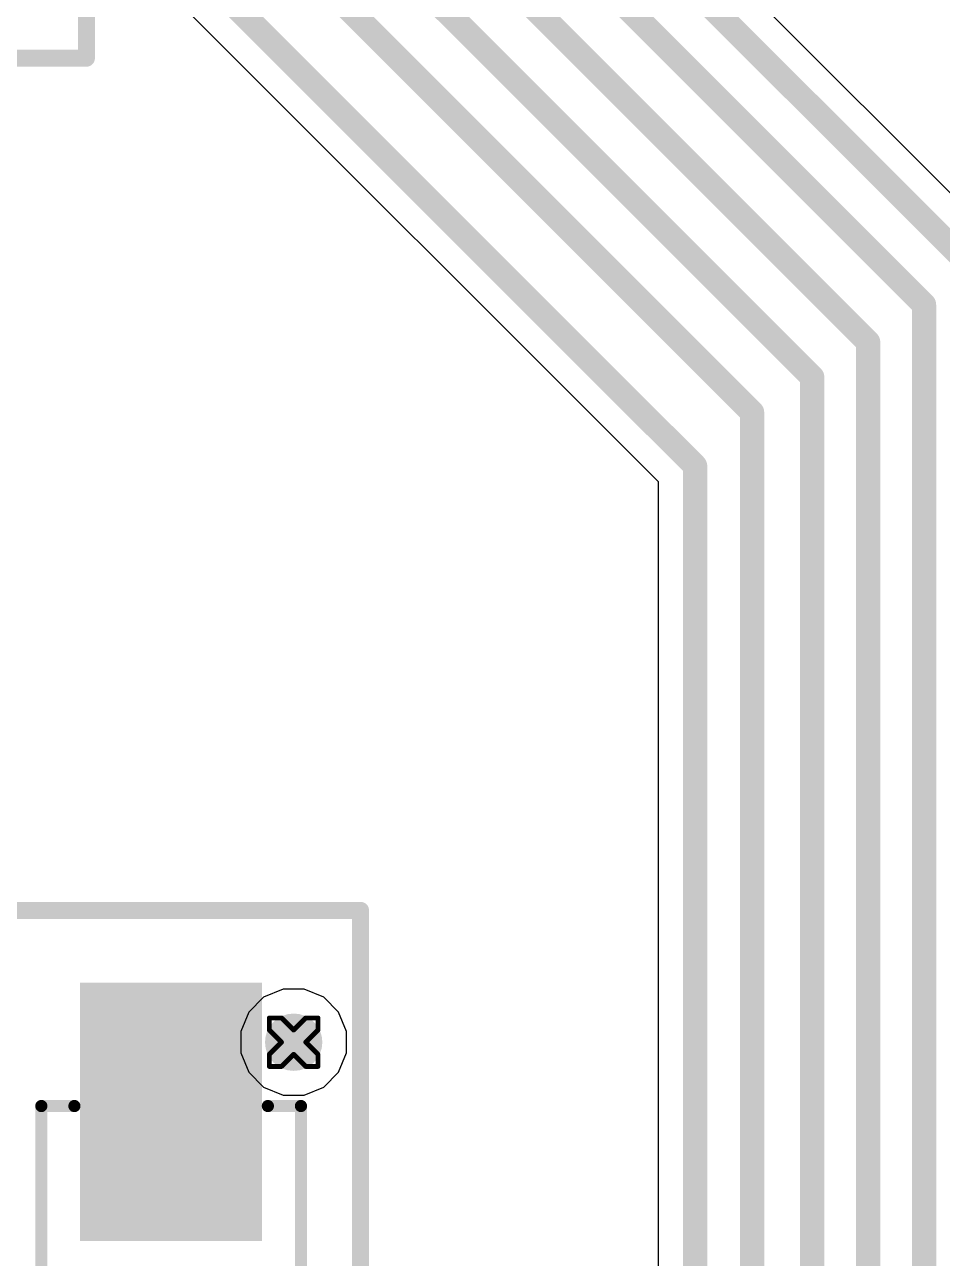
# Model space of a CAD drawing. Header units: inches. Extents: x -11 to 5379, y 0 to 5429.
# Drawn here: x 255.41 to 265.01, y 29.35 to 42.26 of the extents above; entities that cross this region are included whole.
import ezdxf

# ---------------------------------------------------------------- set-up
doc = ezdxf.new("R2010")
doc.units = ezdxf.units.IN
for name, color, linetype in [('Bottom Layer', 5, 'Continuous'), ('Drill Drawing', 1, 'Continuous'), ('GND', 16, 'Continuous'), ('PWR', 76, 'Continuous'), ('Top Layer', 1, 'Continuous'), ('Top Overlay', 2, 'Continuous'), ('Top Paste', 8, 'Continuous'), ('Top Solder', 216, 'Continuous'), ('Via Holes', 16, 'Continuous')]:
    doc.layers.add(name, color=color, linetype=linetype)

# ---------------------------------------------------------------- blocks, each defined once
blk = doc.blocks.new('SMA_548')
at = {"layer": 'Top Layer'}
for points in [[(-3.25, 0.85), (-0.75, 0.85), (-0.75, -0.85), (-3.25, -0.85)], [(0.75, 0.85), (3.25, 0.85), (3.25, -0.85), (0.75, -0.85)]]:
    blk.add_hatch(color=1, dxfattribs=at).paths.add_polyline_path(points)
at = {"layer": 'Top Overlay'}
for points in [[(-4.445, -1.422), (-3.278, -1.422), (-3.278, 1.422), (-4.445, 1.422)], [(-3.3, 0.924), (-2.596, 0.924), (-2.596, 1.422), (-3.3, 1.422)], [(-3.3, -1.422), (-2.596, -1.422), (-2.596, -0.924), (-3.3, -0.924)]]:
    blk.add_hatch(color=2, dxfattribs=at).paths.add_polyline_path(points)
at = {"layer": 'Top Paste'}
for points in [[(-3.25, 0.85), (-0.75, 0.85), (-0.75, -0.85), (-3.25, -0.85)], [(0.75, 0.85), (3.25, 0.85), (3.25, -0.85), (0.75, -0.85)]]:
    blk.add_hatch(color=8, dxfattribs=at).paths.add_polyline_path(points)
at = {"layer": 'Top Solder'}
for points in [[(-3.352, 0.952), (-0.648, 0.952), (-0.648, -0.952), (-3.352, -0.952)], [(0.648, 0.952), (3.352, 0.952), (3.352, -0.952), (0.648, -0.952)]]:
    blk.add_hatch(color=216, dxfattribs=at).paths.add_polyline_path(points)
at = {"layer": 'Top Overlay'}
for points in [[(-2.658, 1.358, 0.127, 0.127, 0), (2.061, 1.358, 0.127, 0.127, 0)], [(2.061, 1.358, 0.127, 0.127, 0), (2.061, 1.012, 0.127, 0.127, 0)], [(2.061, -1.012, 0.127, 0.127, 0), (2.061, -1.358, 0.127, 0.127, 0)], [(-2.658, -1.358, 0.127, 0.127, 0), (2.061, -1.358, 0.127, 0.127, 0)]]:
    blk.add_lwpolyline(points, format="xyseb", dxfattribs=at)
for points in [[(-2.69, 1.358, 0.0635, 0.0635, 1), (-2.626, 1.358, 0.0635, 0.0635, 1)], [(2.029, 1.358, 0.0635, 0.0635, 1), (2.093, 1.358, 0.0635, 0.0635, 1)], [(2.029, 1.358, 0.0635, 0.0635, 1), (2.093, 1.358, 0.0635, 0.0635, 1)], [(2.029, 1.012, 0.0635, 0.0635, 1), (2.093, 1.012, 0.0635, 0.0635, 1)], [(2.029, -1.012, 0.0635, 0.0635, 1), (2.093, -1.012, 0.0635, 0.0635, 1)], [(-2.69, -1.358, 0.0635, 0.0635, 1), (-2.626, -1.358, 0.0635, 0.0635, 1)], [(2.029, -1.358, 0.0635, 0.0635, 1), (2.093, -1.358, 0.0635, 0.0635, 1)], [(2.029, -1.358, 0.0635, 0.0635, 1), (2.093, -1.358, 0.0635, 0.0635, 1)]]:
    blk.add_lwpolyline(points, format="xyseb", close=True, dxfattribs=at)

msp = doc.modelspace()

# ---------------------------------------------------------------- hatches: boundary and pattern name
at = {"layer": 'Bottom Layer'}
h = msp.add_hatch(color=5, dxfattribs=at)
edge = h.paths.add_edge_path()
edge.add_arc((258.226, 31.612), 0.3, 0, 360)
at = {"layer": 'GND'}
h = msp.add_hatch(color=16, dxfattribs=at)
edge = h.paths.add_edge_path()
edge.add_arc((258.226, 31.612), 0.3, 0, 360)
at = {"layer": 'PWR'}
h = msp.add_hatch(color=76, dxfattribs=at)
edge = h.paths.add_edge_path()
edge.add_arc((258.226, 31.612), 0.3, 0, 360)
at = {"layer": 'Top Layer'}
h = msp.add_hatch(color=1, dxfattribs=at)
edge = h.paths.add_edge_path()
edge.add_arc((258.226, 31.612), 0.3, 0, 360)
at = {"layer": 'Via Holes'}
h = msp.add_hatch(color=7, dxfattribs=at)
edge = h.paths.add_edge_path()
edge.add_arc((258.226, 31.612), 0.15, 0, 360)

# ---------------------------------------------------------------- linework, layer by layer
at = {"layer": 'Drill Drawing'}
for points in [[(257.972, 31.739, 0.0508, 0.0508, 0), (257.972, 31.866, 0.0508, 0.0508, 0)], [(257.972, 31.866, 0.0508, 0.0508, 0), (258.099, 31.866, 0.0508, 0.0508, 0)], [(258.099, 31.866, 0.0508, 0.0508, 0), (258.226, 31.739, 0.0508, 0.0508, 0)], [(258.226, 31.739, 0.0508, 0.0508, 0), (258.353, 31.866, 0.0508, 0.0508, 0)], [(258.353, 31.866, 0.0508, 0.0508, 0), (258.48, 31.866, 0.0508, 0.0508, 0)], [(258.48, 31.739, 0.0508, 0.0508, 0), (258.48, 31.866, 0.0508, 0.0508, 0)], [(257.972, 31.739, 0.0508, 0.0508, 0), (258.099, 31.612, 0.0508, 0.0508, 0)], [(258.353, 31.612, 0.0508, 0.0508, 0), (258.48, 31.739, 0.0508, 0.0508, 0)], [(257.972, 31.485, 0.0508, 0.0508, 0), (258.099, 31.612, 0.0508, 0.0508, 0)], [(258.353, 31.612, 0.0508, 0.0508, 0), (258.48, 31.485, 0.0508, 0.0508, 0)], [(257.972, 31.358, 0.0508, 0.0508, 0), (257.972, 31.485, 0.0508, 0.0508, 0)], [(258.099, 31.358, 0.0508, 0.0508, 0), (258.226, 31.485, 0.0508, 0.0508, 0)], [(258.226, 31.485, 0.0508, 0.0508, 0), (258.353, 31.358, 0.0508, 0.0508, 0)], [(258.48, 31.358, 0.0508, 0.0508, 0), (258.48, 31.485, 0.0508, 0.0508, 0)], [(257.972, 31.358, 0.0508, 0.0508, 0), (258.099, 31.358, 0.0508, 0.0508, 0)], [(258.353, 31.358, 0.0508, 0.0508, 0), (258.48, 31.358, 0.0508, 0.0508, 0)]]:
    msp.add_lwpolyline(points, format="xyseb", dxfattribs=at)
for points in [[(257.959, 31.866, 0.0254, 0.0254, 1), (257.984, 31.866, 0.0254, 0.0254, 1)], [(257.959, 31.866, 0.0254, 0.0254, 1), (257.984, 31.866, 0.0254, 0.0254, 1)], [(258.086, 31.866, 0.0254, 0.0254, 1), (258.111, 31.866, 0.0254, 0.0254, 1)], [(258.086, 31.866, 0.0254, 0.0254, 1), (258.111, 31.866, 0.0254, 0.0254, 1)], [(258.34, 31.866, 0.0254, 0.0254, 1), (258.365, 31.866, 0.0254, 0.0254, 1)], [(258.34, 31.866, 0.0254, 0.0254, 1), (258.365, 31.866, 0.0254, 0.0254, 1)], [(258.467, 31.866, 0.0254, 0.0254, 1), (258.492, 31.866, 0.0254, 0.0254, 1)], [(258.467, 31.866, 0.0254, 0.0254, 1), (258.492, 31.866, 0.0254, 0.0254, 1)], [(257.959, 31.739, 0.0254, 0.0254, 1), (257.984, 31.739, 0.0254, 0.0254, 1)], [(257.959, 31.739, 0.0254, 0.0254, 1), (257.984, 31.739, 0.0254, 0.0254, 1)], [(258.213, 31.739, 0.0254, 0.0254, 1), (258.238, 31.739, 0.0254, 0.0254, 1)], [(258.213, 31.739, 0.0254, 0.0254, 1), (258.238, 31.739, 0.0254, 0.0254, 1)], [(258.467, 31.739, 0.0254, 0.0254, 1), (258.492, 31.739, 0.0254, 0.0254, 1)], [(258.467, 31.739, 0.0254, 0.0254, 1), (258.492, 31.739, 0.0254, 0.0254, 1)], [(258.086, 31.612, 0.0254, 0.0254, 1), (258.111, 31.612, 0.0254, 0.0254, 1)], [(258.086, 31.612, 0.0254, 0.0254, 1), (258.111, 31.612, 0.0254, 0.0254, 1)], [(258.34, 31.612, 0.0254, 0.0254, 1), (258.365, 31.612, 0.0254, 0.0254, 1)], [(258.34, 31.612, 0.0254, 0.0254, 1), (258.365, 31.612, 0.0254, 0.0254, 1)], [(257.959, 31.485, 0.0254, 0.0254, 1), (257.984, 31.485, 0.0254, 0.0254, 1)], [(257.959, 31.485, 0.0254, 0.0254, 1), (257.984, 31.485, 0.0254, 0.0254, 1)], [(258.213, 31.485, 0.0254, 0.0254, 1), (258.238, 31.485, 0.0254, 0.0254, 1)], [(258.213, 31.485, 0.0254, 0.0254, 1), (258.238, 31.485, 0.0254, 0.0254, 1)], [(258.467, 31.485, 0.0254, 0.0254, 1), (258.492, 31.485, 0.0254, 0.0254, 1)], [(258.467, 31.485, 0.0254, 0.0254, 1), (258.492, 31.485, 0.0254, 0.0254, 1)], [(257.959, 31.358, 0.0254, 0.0254, 1), (257.984, 31.358, 0.0254, 0.0254, 1)], [(257.959, 31.358, 0.0254, 0.0254, 1), (257.984, 31.358, 0.0254, 0.0254, 1)], [(258.086, 31.358, 0.0254, 0.0254, 1), (258.111, 31.358, 0.0254, 0.0254, 1)], [(258.086, 31.358, 0.0254, 0.0254, 1), (258.111, 31.358, 0.0254, 0.0254, 1)], [(258.34, 31.358, 0.0254, 0.0254, 1), (258.365, 31.358, 0.0254, 0.0254, 1)], [(258.34, 31.358, 0.0254, 0.0254, 1), (258.365, 31.358, 0.0254, 0.0254, 1)], [(258.467, 31.358, 0.0254, 0.0254, 1), (258.492, 31.358, 0.0254, 0.0254, 1)], [(258.467, 31.358, 0.0254, 0.0254, 1), (258.492, 31.358, 0.0254, 0.0254, 1)]]:
    msp.add_lwpolyline(points, format="xyseb", close=True, dxfattribs=at)
at = {"layer": 'PWR'}
for p, q in [((258.116, 32.166), (257.912, 32.082)), ((258.336, 32.166), (258.116, 32.166)), ((258.54, 32.082), (258.336, 32.166)), ((257.912, 32.082), (257.756, 31.926)), ((258.695, 31.926), (258.54, 32.082)), ((257.756, 31.926), (257.672, 31.723)), ((258.78, 31.723), (258.695, 31.926)), ((257.672, 31.723), (257.672, 31.502)), ((258.78, 31.502), (258.78, 31.723)), ((257.672, 31.502), (257.756, 31.299)), ((258.695, 31.299), (258.78, 31.502)), ((257.756, 31.299), (257.912, 31.143)), ((258.54, 31.143), (258.695, 31.299)), ((257.912, 31.143), (258.116, 31.058)), ((258.336, 31.058), (258.54, 31.143)), ((258.116, 31.058), (258.336, 31.058))]:
    msp.add_line(p, q, dxfattribs=at)
at = {"layer": 'Top Layer'}
for p, q in [((265.652, 39.941), (250.607, 54.985)), ((256.062, 43.457), (262.038, 37.482)), ((262.038, 37.482), (262.038, 25.374))]:
    msp.add_line(p, q, dxfattribs=at)
for points in [[(250.333, 54.711, 0.254, 0.254, 0), (265.377, 39.666, 0.254, 0.254, 0)], [(250.076, 54.076, 0.254, 0.254, 0), (264.821, 39.331, 0.254, 0.254, 0)], [(249.843, 53.332, 0.254, 0.254, 0), (264.236, 38.939, 0.254, 0.254, 0)], [(249.577, 52.646, 0.254, 0.254, 0), (263.65, 38.572, 0.254, 0.254, 0)], [(255.31, 45.916, 0.254, 0.254, 0), (263.022, 38.204, 0.254, 0.254, 0)], [(256.057, 44.011, 0.254, 0.254, 0), (262.426, 37.643, 0.254, 0.254, 0)], [(264.821, 26.033, 0.254, 0.254, 0), (264.821, 39.331, 0.254, 0.254, 0)], [(264.236, 25.541, 0.254, 0.254, 0), (264.236, 38.939, 0.254, 0.254, 0)], [(263.65, 25.05, 0.254, 0.254, 0), (263.65, 38.572, 0.254, 0.254, 0)], [(263.022, 24.627, 0.254, 0.254, 0), (263.022, 38.204, 0.254, 0.254, 0)], [(262.426, 25.374, 0.254, 0.254, 0), (262.426, 37.643, 0.254, 0.254, 0)]]:
    msp.add_lwpolyline(points, format="xyseb", dxfattribs=at)
for points in [[(264.757, 39.331, 0.127, 0.127, 1), (264.884, 39.331, 0.127, 0.127, 1)], [(264.757, 39.331, 0.127, 0.127, 1), (264.884, 39.331, 0.127, 0.127, 1)], [(264.172, 38.939, 0.127, 0.127, 1), (264.299, 38.939, 0.127, 0.127, 1)], [(264.172, 38.939, 0.127, 0.127, 1), (264.299, 38.939, 0.127, 0.127, 1)], [(263.587, 38.572, 0.127, 0.127, 1), (263.714, 38.572, 0.127, 0.127, 1)], [(263.587, 38.572, 0.127, 0.127, 1), (263.714, 38.572, 0.127, 0.127, 1)], [(262.958, 38.204, 0.127, 0.127, 1), (263.085, 38.204, 0.127, 0.127, 1)], [(262.958, 38.204, 0.127, 0.127, 1), (263.085, 38.204, 0.127, 0.127, 1)], [(262.362, 37.643, 0.127, 0.127, 1), (262.489, 37.643, 0.127, 0.127, 1)], [(262.362, 37.643, 0.127, 0.127, 1), (262.489, 37.643, 0.127, 0.127, 1)]]:
    msp.add_lwpolyline(points, format="xyseb", close=True, dxfattribs=at)
at = {"layer": 'Top Overlay'}
for points in [[(256.057, 41.91, 0.178, 0.178, 0), (256.057, 48.387, 0.178, 0.178, 0)], [(232.537, 41.91, 0.178, 0.178, 0), (256.057, 41.91, 0.178, 0.178, 0)], [(228.092, 32.992, 0.178, 0.178, 0), (258.925, 32.992, 0.178, 0.178, 0)], [(258.925, 22.86, 0.178, 0.178, 0), (258.925, 32.992, 0.178, 0.178, 0)]]:
    msp.add_lwpolyline(points, format="xyseb", dxfattribs=at)
for points in [[(256.013, 41.91, 0.0889, 0.0889, 1), (256.102, 41.91, 0.0889, 0.0889, 1)], [(256.013, 41.91, 0.0889, 0.0889, 1), (256.102, 41.91, 0.0889, 0.0889, 1)], [(258.881, 32.992, 0.0889, 0.0889, 1), (258.97, 32.992, 0.0889, 0.0889, 1)], [(258.881, 32.992, 0.0889, 0.0889, 1), (258.97, 32.992, 0.0889, 0.0889, 1)]]:
    msp.add_lwpolyline(points, format="xyseb", close=True, dxfattribs=at)

# ---------------------------------------------------------------- block references
at = {"rotation": 90}
msp.add_blockref('SMA_548', (256.944, 28.883), dxfattribs=at)

doc.saveas('drawing.dxf')
